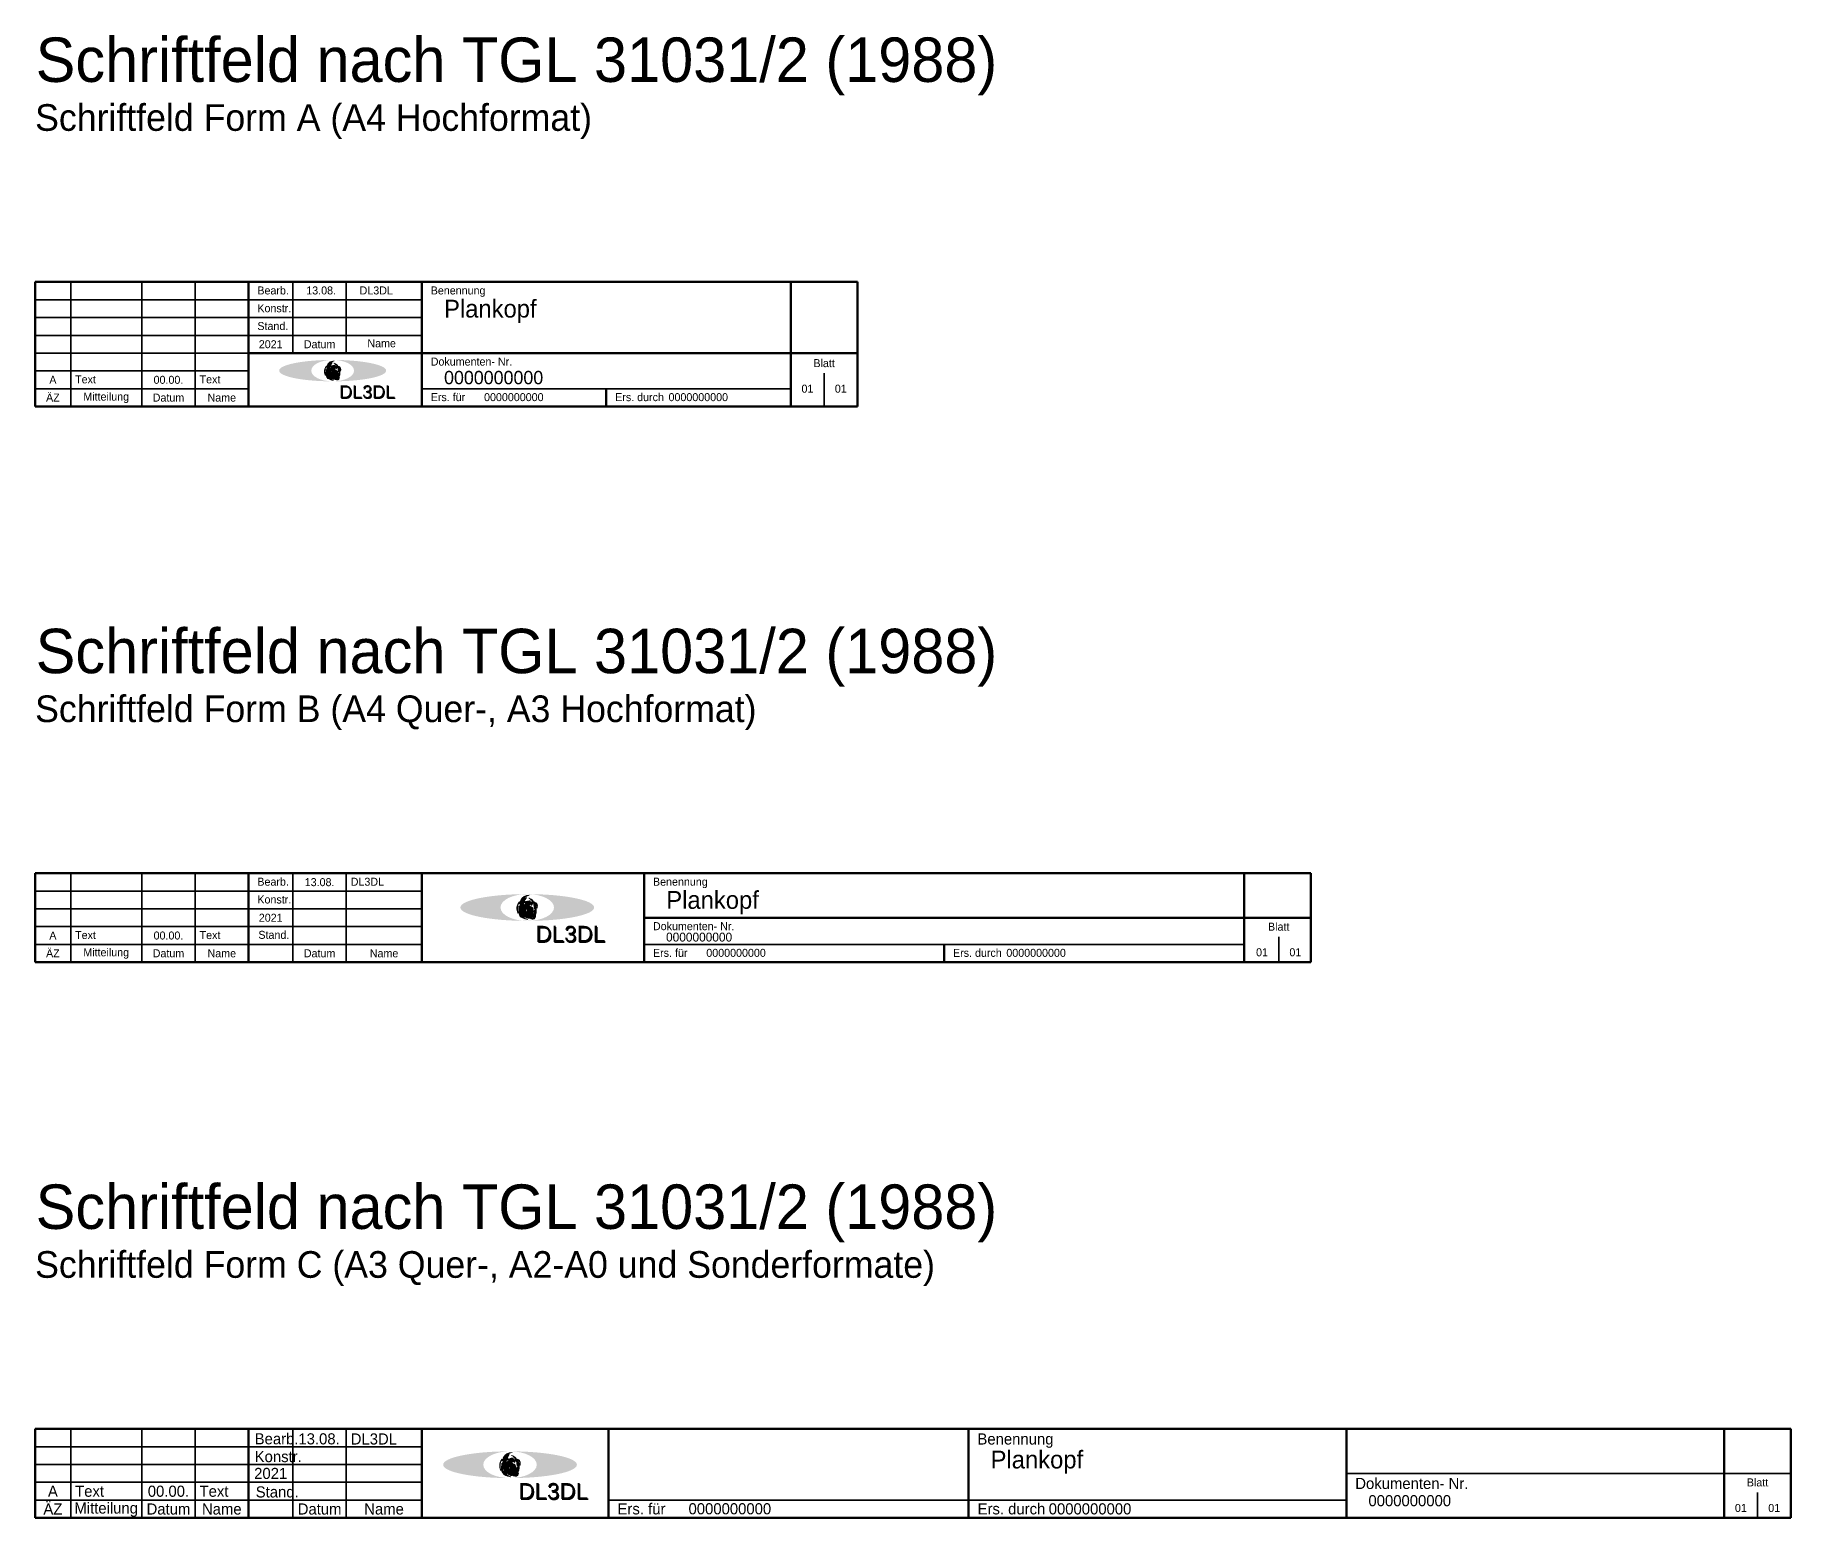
# Model space of a CAD drawing. Header units: millimetres. Extents: x -2 to 4162, y -72 to 4282.
# Drawn here: x 595 to 990, y -59 to 274.5 of the extents above; entities that cross this region are included whole.
import ezdxf
from ezdxf.enums import TextEntityAlignment as Align

# ---------------------------------------------------------------- set-up
doc = ezdxf.new("R2010")
doc.units = ezdxf.units.MM
for name, color, linetype, lineweight, true_color in [('_Logo_A_oval', 1, 'Continuous', 5, 0xff0000), ('_Logo_B_oval', 30, 'Continuous', 5, 0xff7f00), ('_Logo_C_oval', 16, 'Continuous', 5, 0x4c0000), ('_Logo_Phoenix', 96, 'Continuous', 5, 0x004c00), ('_Logo_Text1', 5, 'Continuous', 5, 0x0000ff), ('_Logo_Text2', 1, 'Continuous', 5, 0xff0000), ('Begrenzungslinie Felder', 5, 'Continuous', 50, 0x0000ff), ('Begrenzungslinie Schriftfeld', 30, 'Continuous', 100, 0xff7f00), ('Legende', 7, 'Continuous', 5, 0x000000), ('Text_Ausgef', 3, 'Continuous', 5, 0x00ff00), ('Text_Vorgabe', 1, 'Continuous', 5, 0xff0000), ('Zeilenlinie', 134, 'Continuous', 35, 0x008080)]:
    doc.layers.add(name, color=color, linetype=linetype, lineweight=lineweight, true_color=true_color)
doc.styles.add('textstyle117', font='')
doc.styles.add('textstyle125', font='')
doc.styles.add('textstyle126', font='')
doc.styles.add('textstyle127', font='')
doc.styles.add('textstyle133', font='')
doc.styles.add('textstyle167', font='')
doc.styles.add('textstyle178', font='')
doc.styles.add('textstyle179', font='')
doc.styles.add('textstyle273', font='')
doc.styles.add('textstyle274', font='')
doc.styles.add('textstyle275', font='')
doc.styles.add('textstyle285', font='')
doc.styles.add('textstyle287', font='')
doc.styles.add('textstyle289', font='')
doc.styles.add('textstyle291', font='')
doc.styles.add('textstyle293', font='')
doc.styles.add('textstyle297', font='')
doc.styles.add('textstyle315', font='')
doc.styles.add('textstyle319', font='')
doc.styles.add('textstyle325', font='')
doc.styles.add('textstyle329', font='')
doc.styles.add('textstyle335', font='')
doc.styles.add('textstyle338', font='')
doc.styles.add('textstyle341', font='')
doc.styles.add('textstyle345', font='')
doc.styles.add('textstyle349', font='')
doc.styles.add('textstyle355', font='')
doc.styles.add('textstyle358', font='')
doc.styles.add('textstyle364', font='')
doc.styles.add('textstyle368', font='')
doc.styles.add('textstyle379', font='')
doc.styles.add('textstyle380', font='')
doc.styles.add('textstyle381', font='')
doc.styles.add('textstyle382', font='')
doc.styles.add('textstyle383', font='')
doc.styles.add('textstyle387', font='')
doc.styles.add('textstyle390', font='')
doc.styles.add('textstyle396', font='')
doc.styles.add('textstyle400', font='')
doc.styles.add('textstyle416', font='')
doc.styles.add('textstyle417', font='')
doc.styles.add('textstyle420', font='')
doc.styles.add('textstyle427', font='')
doc.styles.add('textstyle43', font='')
doc.styles.add('textstyle431', font='')
doc.styles.add('textstyle437', font='')
doc.styles.add('textstyle44', font='')
doc.styles.add('textstyle441', font='')
doc.styles.add('textstyle447', font='')
doc.styles.add('textstyle45', font='')
doc.styles.add('textstyle452', font='')
doc.styles.add('textstyle455', font='')
doc.styles.add('textstyle459', font='')
doc.styles.add('textstyle46', font='')
doc.styles.add('textstyle465', font='')
doc.styles.add('textstyle47', font='')
doc.styles.add('textstyle471', font='')
doc.styles.add('textstyle472', font='')
doc.styles.add('textstyle478', font='')
doc.styles.add('textstyle48', font='')
doc.styles.add('textstyle481', font='')
doc.styles.add('textstyle485', font='')
doc.styles.add('textstyle491', font='')
doc.styles.add('textstyle494', font='')
doc.styles.add('textstyle500', font='')
doc.styles.add('textstyle503', font='')
doc.styles.add('textstyle506', font='')
doc.styles.add('textstyle51', font='')
doc.styles.add('textstyle510', font='')
doc.styles.add('textstyle511', font='')
doc.styles.add('textstyle777', font='')
doc.styles.add('textstyle778', font='')
doc.styles.add('textstyle779', font='')
doc.styles.add('textstyle780', font='')
doc.styles.add('textstyle781', font='')
doc.styles.add('textstyle782', font='')
doc.styles.add('textstyle785', font='')
doc.styles.add('textstyle788', font='')
doc.styles.add('textstyle799', font='')
doc.styles.add('textstyle800', font='')
doc.styles.add('textstyle801', font='')
doc.styles.add('textstyle802', font='')
doc.styles.add('textstyle803', font='')
doc.styles.add('textstyle804', font='')
doc.styles.add('textstyle807', font='')
doc.styles.add('textstyle812', font='')
doc.styles.add('textstyle816', font='')
doc.styles.add('textstyle833', font='')
doc.styles.add('textstyle838', font='')
doc.styles.get('textstyle117').set_extended_font_data('TGL 31034-1')
doc.styles.get('textstyle125').set_extended_font_data('TGL 31034-1')
doc.styles.get('textstyle126').set_extended_font_data('TGL 31034-1')
doc.styles.get('textstyle127').set_extended_font_data('TGL 31034-1')
doc.styles.get('textstyle133').set_extended_font_data('TGL 31034-1')
doc.styles.get('textstyle167').set_extended_font_data('TGL 31034-1')
doc.styles.get('textstyle178').set_extended_font_data('TGL 31034-1')
doc.styles.get('textstyle179').set_extended_font_data('TGL 31034-1')
doc.styles.get('textstyle273').set_extended_font_data('TGL 31034-1')
doc.styles.get('textstyle274').set_extended_font_data('TGL 31034-1')
doc.styles.get('textstyle275').set_extended_font_data('TGL 31034-1')
doc.styles.get('textstyle285').set_extended_font_data('TGL 31034-1')
doc.styles.get('textstyle287').set_extended_font_data('TGL 31034-1')
doc.styles.get('textstyle289').set_extended_font_data('TGL 31034-1')
doc.styles.get('textstyle291').set_extended_font_data('TGL 31034-1')
doc.styles.get('textstyle293').set_extended_font_data('TGL 31034-1')
doc.styles.get('textstyle297').set_extended_font_data('TGL 31034-1')
doc.styles.get('textstyle315').set_extended_font_data('TGL 31034-1')
doc.styles.get('textstyle319').set_extended_font_data('TGL 31034-1')
doc.styles.get('textstyle325').set_extended_font_data('TGL 31034-1')
doc.styles.get('textstyle329').set_extended_font_data('TGL 31034-1')
doc.styles.get('textstyle335').set_extended_font_data('TGL 31034-1')
doc.styles.get('textstyle338').set_extended_font_data('TGL 31034-1')
doc.styles.get('textstyle341').set_extended_font_data('TGL 31034-1')
doc.styles.get('textstyle345').set_extended_font_data('TGL 31034-1')
doc.styles.get('textstyle349').set_extended_font_data('TGL 31034-1')
doc.styles.get('textstyle355').set_extended_font_data('TGL 31034-1')
doc.styles.get('textstyle358').set_extended_font_data('TGL 31034-1')
doc.styles.get('textstyle364').set_extended_font_data('TGL 31034-1')
doc.styles.get('textstyle368').set_extended_font_data('TGL 31034-1')
doc.styles.get('textstyle379').set_extended_font_data('TGL 31034-1')
doc.styles.get('textstyle380').set_extended_font_data('TGL 31034-1')
doc.styles.get('textstyle381').set_extended_font_data('TGL 31034-1')
doc.styles.get('textstyle382').set_extended_font_data('TGL 31034-1')
doc.styles.get('textstyle383').set_extended_font_data('TGL 31034-1')
doc.styles.get('textstyle387').set_extended_font_data('TGL 31034-1')
doc.styles.get('textstyle390').set_extended_font_data('TGL 31034-1')
doc.styles.get('textstyle396').set_extended_font_data('TGL 31034-1')
doc.styles.get('textstyle400').set_extended_font_data('TGL 31034-1')
doc.styles.get('textstyle416').set_extended_font_data('TGL 31034-1')
doc.styles.get('textstyle417').set_extended_font_data('TGL 31034-1')
doc.styles.get('textstyle420').set_extended_font_data('TGL 31034-1')
doc.styles.get('textstyle427').set_extended_font_data('TGL 31034-1')
doc.styles.get('textstyle43').set_extended_font_data('TGL 31034-1')
doc.styles.get('textstyle431').set_extended_font_data('TGL 31034-1')
doc.styles.get('textstyle437').set_extended_font_data('TGL 31034-1')
doc.styles.get('textstyle44').set_extended_font_data('TGL 31034-1')
doc.styles.get('textstyle441').set_extended_font_data('TGL 31034-1')
doc.styles.get('textstyle447').set_extended_font_data('TGL 31034-1')
doc.styles.get('textstyle45').set_extended_font_data('TGL 31034-1')
doc.styles.get('textstyle452').set_extended_font_data('TGL 31034-1')
doc.styles.get('textstyle455').set_extended_font_data('TGL 31034-1')
doc.styles.get('textstyle459').set_extended_font_data('TGL 31034-1')
doc.styles.get('textstyle46').set_extended_font_data('TGL 31034-1')
doc.styles.get('textstyle465').set_extended_font_data('TGL 31034-1')
doc.styles.get('textstyle47').set_extended_font_data('TGL 31034-1')
doc.styles.get('textstyle471').set_extended_font_data('TGL 31034-1')
doc.styles.get('textstyle472').set_extended_font_data('TGL 31034-1')
doc.styles.get('textstyle478').set_extended_font_data('TGL 31034-1')
doc.styles.get('textstyle48').set_extended_font_data('TGL 31034-1')
doc.styles.get('textstyle481').set_extended_font_data('TGL 31034-1')
doc.styles.get('textstyle485').set_extended_font_data('TGL 31034-1')
doc.styles.get('textstyle491').set_extended_font_data('TGL 31034-1')
doc.styles.get('textstyle494').set_extended_font_data('TGL 31034-1')
doc.styles.get('textstyle500').set_extended_font_data('TGL 31034-1')
doc.styles.get('textstyle503').set_extended_font_data('TGL 31034-1')
doc.styles.get('textstyle506').set_extended_font_data('TGL 31034-1')
doc.styles.get('textstyle51').set_extended_font_data('TGL 31034-1')
doc.styles.get('textstyle510').set_extended_font_data('Arial')
doc.styles.get('textstyle511').set_extended_font_data('Arial')
doc.styles.get('textstyle777').set_extended_font_data('TGL 31034-1')
doc.styles.get('textstyle778').set_extended_font_data('TGL 31034-1')
doc.styles.get('textstyle779').set_extended_font_data('TGL 31034-1')
doc.styles.get('textstyle780').set_extended_font_data('TGL 31034-1')
doc.styles.get('textstyle781').set_extended_font_data('TGL 31034-1')
doc.styles.get('textstyle782').set_extended_font_data('TGL 31034-1')
doc.styles.get('textstyle785').set_extended_font_data('TGL 31034-1')
doc.styles.get('textstyle788').set_extended_font_data('TGL 31034-1')
doc.styles.get('textstyle799').set_extended_font_data('TGL 31034-1')
doc.styles.get('textstyle800').set_extended_font_data('TGL 31034-1')
doc.styles.get('textstyle801').set_extended_font_data('TGL 31034-1')
doc.styles.get('textstyle802').set_extended_font_data('TGL 31034-1')
doc.styles.get('textstyle803').set_extended_font_data('TGL 31034-1')
doc.styles.get('textstyle804').set_extended_font_data('TGL 31034-1')
doc.styles.get('textstyle807').set_extended_font_data('TGL 31034-1')
doc.styles.get('textstyle812').set_extended_font_data('TGL 31034-1')
doc.styles.get('textstyle816').set_extended_font_data('TGL 31034-1')
doc.styles.get('textstyle833').set_extended_font_data('TGL 31034-1')
doc.styles.get('textstyle838').set_extended_font_data('TGL 31034-1')

# ---------------------------------------------------------------- blocks, each defined once
blk = doc.blocks.new('block 1')
at = {"layer": '_Logo_A_oval'}
h = blk.add_hatch(color=256, dxfattribs=at)
edge = h.paths.add_edge_path()
edge.add_ellipse((-24.42, 16.3), major_axis=(7.52, 0), ratio=0.5, start_angle=0, end_angle=360)
edge = h.paths.add_edge_path()
edge.add_ellipse((-24.42, 16.3), major_axis=(11.29, 0), ratio=0.333333, start_angle=0, end_angle=360)
at = {"layer": '_Logo_B_oval'}
h = blk.add_hatch(color=256, dxfattribs=at)
edge = h.paths.add_edge_path()
edge.add_ellipse((-24.42, 16.3), major_axis=(11.29, 0), ratio=0.333333, start_angle=0, end_angle=360)
edge = h.paths.add_edge_path()
edge.add_ellipse((-24.42, 16.3), major_axis=(15.05, 0), ratio=0.25, start_angle=0, end_angle=360)
at = {"layer": '_Logo_C_oval'}
h = blk.add_hatch(color=256, dxfattribs=at)
edge = h.paths.add_edge_path()
edge.add_ellipse((-24.42, 16.3), major_axis=(15.05, 0), ratio=0.25, start_angle=0, end_angle=360)
edge = h.paths.add_edge_path()
edge.add_ellipse((-24.42, 16.3), major_axis=(18.81, 0), ratio=0.2, start_angle=0, end_angle=360)
at = {"layer": '_Logo_Phoenix'}
h = blk.add_hatch(color=256, dxfattribs=at)
edge = h.paths.add_edge_path()
edge.add_spline(control_points=[(-26.6, 17.89), (-27.81, 16.75), (-27.23, 14.84), (-26.96, 14.71)], knot_values=[0, 0, 0, 0, 1, 1, 1, 1], degree=3, periodic=0)
edge.add_spline(control_points=[(-26.96, 14.71), (-27.04, 14.78), (-27.63, 16.69), (-26.6, 17.89)], knot_values=[0, 0, 0, 0, 1, 1, 1, 1], degree=3, periodic=0)
h = blk.add_hatch(color=256, dxfattribs=at)
edge = h.paths.add_edge_path()
edge.add_spline(control_points=[(-24.98, 15.82), (-24.67, 15.64), (-24.89, 15.28), (-24.89, 15.28), (-24.89, 15.28), (-24.81, 15.1), (-24.34, 15.1), (-24.41, 15.53), (-24.5, 15.82), (-24.89, 16.21), (-25.2, 16.47), (-25.32, 16.83), (-25.09, 17.19), (-24.71, 17.43), (-24.64, 17.53), (-24.7, 17.66), (-24.91, 17.65), (-25.1, 17.6), (-25.26, 17.69), (-25.22, 17.95), (-24.98, 18.08), (-24.97, 18.09), (-24.97, 18.08), (-25.04, 17.97), (-25.15, 17.88), (-25.06, 17.8), (-24.77, 17.88), (-24.43, 18.06), (-23.82, 18.19), (-23.6, 18.17), (-23.57, 18.11), (-23.54, 17.91), (-23.62, 17.75), (-23.32, 17.79), (-23.11, 17.69), (-22.94, 17.52), (-22.98, 17.23), (-23.18, 16.98), (-23.26, 16.92), (-23.26, 16.92), (-23.28, 17.06), (-23.33, 17.22), (-23.51, 17.26), (-23.76, 17.21), (-23.87, 16.98), (-23.85, 16.68), (-23.63, 16.59), (-23.19, 16.44), (-22.98, 16.16)], knot_values=[0, 0, 0, 0, 1, 2, 3, 4, 5, 6, 7, 8, 9, 10, 11, 12, 13, 14, 15, 16, 17, 18, 19, 20, 21, 22, 23, 24, 25, 26, 27, 28, 29, 30, 31, 32, 33, 34, 35, 36, 37, 38, 39, 40, 41, 42, 43, 44, 45, 46, 46, 46, 46], degree=3, periodic=0)
edge.add_spline(control_points=[(-22.98, 16.16), (-22.78, 15.82), (-22.64, 15.33), (-22.72, 14.85), (-22.89, 14.42), (-23.05, 14.16), (-23.05, 14.16), (-22.53, 14.47), (-22.39, 15), (-22.4, 15.41), (-22.44, 15.51), (-22.29, 15.25), (-22.27, 14.77), (-22.37, 14.46), (-22.79, 13.69), (-23.23, 13.41), (-23.72, 13.27), (-24.31, 13.27), (-24.68, 13.45), (-24.68, 13.45), (-24.68, 13.45)], knot_values=[0, 0, 0, 0, 1, 2, 3, 4, 5, 6, 7, 8, 9, 10, 11, 12, 13, 14, 15, 16, 17, 18, 18, 18, 18], degree=3, periodic=0)
edge.add_spline(control_points=[(-24.68, 13.45), (-24.68, 13.45), (-24.73, 13.42), (-27.63, 16.75), (-24.62, 19.15)], knot_values=[0, 0, 0, 0, 1, 2, 2, 2, 2], degree=3, periodic=0)
edge.add_spline(control_points=[(-24.62, 19.15), (-25.94, 17.44), (-24.98, 15.82), (-24.98, 15.82), (-24.98, 15.82), (-24.98, 15.82), (-24.98, 15.82)], knot_values=[0, 0, 0, 0, 1, 2, 3, 4, 4, 4, 4], degree=3, periodic=0)
h = blk.add_hatch(color=256, dxfattribs=at)
edge = h.paths.add_edge_path()
edge.add_spline(control_points=[(-25.07, 19.2), (-26.56, 16.31), (-25.17, 13.29), (-25.17, 13.28), (-25.17, 13.28), (-27.32, 16.35), (-25.07, 19.2), (-25.07, 19.2), (-25.07, 19.2)], knot_values=[0, 0, 0, 0, 1, 2, 3, 4, 5, 6, 6, 6, 6], degree=3, periodic=0)
h = blk.add_hatch(color=256, dxfattribs=at)
edge = h.paths.add_edge_path()
edge.add_spline(control_points=[(-26.74, 16.69), (-26.67, 13.86), (-24.21, 12.88), (-24.21, 12.88), (-24.21, 12.88), (-26.98, 13.57), (-26.72, 16.66), (-26.72, 16.66), (-26.74, 16.69)], knot_values=[0, 0, 0, 0, 1, 2, 3, 4, 5, 6, 6, 6, 6], degree=3, periodic=0)
h = blk.add_hatch(color=256, dxfattribs=at)
edge = h.paths.add_edge_path()
edge.add_spline(control_points=[(-23.85, 19.74), (-25.84, 19.26), (-26.58, 17.35), (-26.58, 17.35)], knot_values=[0, 0, 0, 0, 1, 1, 1, 1], degree=3, periodic=0)
edge.add_spline(control_points=[(-26.58, 17.35), (-26.55, 17.49), (-26.28, 19.73), (-23.85, 19.74)], knot_values=[0, 0, 0, 0, 1, 1, 1, 1], degree=3, periodic=0)
h = blk.add_hatch(color=256, dxfattribs=at)
edge = h.paths.add_edge_path()
edge.add_spline(control_points=[(-22.53, 16.9), (-22.49, 16.66), (-22.46, 16.47), (-22.44, 16.16), (-22.43, 15.93), (-22.44, 15.93), (-22.44, 15.93), (-22.33, 16.25), (-22.33, 16.63), (-22.41, 17.29), (-22.62, 17.91), (-22.8, 18.21), (-23.31, 18.62), (-23.99, 18.93), (-23.99, 18.93), (-23.99, 18.93)], knot_values=[0, 0, 0, 0, 1, 2, 3, 4, 5, 6, 7, 8, 9, 10, 11, 12, 13, 13, 13, 13], degree=3, periodic=0)
edge.add_spline(control_points=[(-23.99, 18.93), (-23.58, 18.71), (-23.35, 18.48), (-23.11, 18.17), (-22.86, 17.85), (-22.63, 17.34), (-22.53, 16.9)], knot_values=[0, 0, 0, 0, 1, 2, 3, 4, 4, 4, 4], degree=3, periodic=0)
h = blk.add_hatch(color=256, dxfattribs=at)
edge = h.paths.add_edge_path()
edge.add_spline(control_points=[(-21.88, 15.29), (-21.9, 14.91), (-22.02, 14.4), (-22.18, 14.11), (-22.54, 13.78), (-22.74, 13.58), (-22.74, 13.58), (-22.6, 13.84), (-22.4, 14.16), (-22.28, 14.47), (-22.27, 14.77), (-22.41, 15.45)], knot_values=[0, 0, 0, 0, 1, 2, 3, 4, 5, 6, 7, 8, 9, 9, 9, 9], degree=3, periodic=0)
edge.add_spline(control_points=[(-22.41, 15.45), (-22.22, 15.55), (-22.18, 15.76), (-22.16, 16.39), (-22.2, 16.96), (-22.21, 17.27), (-22.41, 17.88), (-22.52, 17.96), (-22.18, 17.52), (-22.07, 17.22), (-21.96, 16.8), (-21.9, 16.39), (-21.87, 15.82), (-21.88, 15.29)], knot_values=[0, 0, 0, 0, 1, 2, 3, 4, 5, 6, 7, 8, 9, 10, 11, 11, 11, 11], degree=3, periodic=0)
h = blk.add_hatch(color=256, dxfattribs=at)
edge = h.paths.add_edge_path()
edge.add_spline(control_points=[(-21.62, 16.15), (-21.62, 16.55), (-21.68, 16.81), (-21.74, 17.11), (-21.86, 17.35), (-22.13, 17.73), (-22.13, 17.73), (-22.13, 17.73)], knot_values=[0, 0, 0, 0, 1, 2, 3, 4, 5, 5, 5, 5], degree=3, periodic=0)
edge.add_spline(control_points=[(-22.13, 17.73), (-21.5, 17.42), (-21.62, 16.15), (-21.62, 16.15), (-21.62, 16.15)], knot_values=[0, 0, 0, 0, 1, 2, 2, 2, 2], degree=3, periodic=0)
h = blk.add_hatch(color=256, dxfattribs=at)
edge = h.paths.add_edge_path()
edge.add_spline(control_points=[(-23.42, 13.15), (-23.15, 13.04), (-22.71, 13.03), (-22.46, 13.1), (-22.24, 13.34), (-22.1, 13.68), (-22.08, 13.94), (-22.06, 14.05), (-22.06, 14.05), (-22.06, 14.05), (-22.15, 13.82), (-22.22, 13.75), (-22.4, 13.53), (-22.59, 13.39), (-22.77, 13.32), (-23.05, 13.23), (-23.33, 13.21), (-23.42, 13.21), (-23.52, 13.21), (-23.52, 13.21), (-23.52, 13.21), (-23.46, 13.17), (-23.42, 13.15), (-23.42, 13.15), (-23.42, 13.15)], knot_values=[0, 0, 0, 0, 1, 2, 3, 4, 5, 6, 7, 8, 9, 10, 11, 12, 13, 14, 15, 16, 17, 18, 19, 20, 21, 22, 22, 22, 22], degree=3, periodic=0)
for points in [[(-26.6, 17.89), (-27.81, 16.75), (-27.23, 14.84), (-26.96, 14.71)], [(-24.62, 19.15), (-27.63, 16.75), (-24.73, 13.42), (-24.68, 13.45), (-24.68, 13.45)], [(-26.6, 17.89), (-27.63, 16.69), (-27.04, 14.78), (-26.96, 14.71)], [(-26.74, 16.69), (-26.67, 13.86), (-24.21, 12.88), (-24.21, 12.88), (-24.21, 12.88), (-26.98, 13.57), (-26.72, 16.66), (-26.72, 16.66), (-26.74, 16.69)], [(-25.07, 19.2), (-26.56, 16.31), (-25.17, 13.29), (-25.17, 13.28), (-25.17, 13.28), (-27.32, 16.35), (-25.07, 19.2), (-25.07, 19.2), (-25.07, 19.2)], [(-23.85, 19.74), (-26.28, 19.73), (-26.55, 17.49), (-26.58, 17.35)], [(-23.85, 19.74), (-25.84, 19.26), (-26.58, 17.35), (-26.58, 17.35)], [(-24.62, 19.15), (-25.94, 17.44), (-24.98, 15.82), (-24.98, 15.82), (-24.98, 15.82), (-24.98, 15.82), (-24.98, 15.82)], [(-24.98, 15.82), (-24.67, 15.64), (-24.89, 15.28), (-24.89, 15.28), (-24.89, 15.28), (-24.81, 15.1), (-24.34, 15.1), (-24.41, 15.53), (-24.5, 15.82), (-24.89, 16.21), (-25.2, 16.47), (-25.32, 16.83), (-25.09, 17.19), (-24.71, 17.43), (-24.64, 17.53), (-24.7, 17.66), (-24.91, 17.65), (-25.1, 17.6), (-25.26, 17.69), (-25.22, 17.95), (-24.98, 18.08), (-24.97, 18.09), (-24.97, 18.08), (-25.04, 17.97), (-25.15, 17.88), (-25.06, 17.8), (-24.77, 17.88), (-24.43, 18.06), (-23.82, 18.19), (-23.6, 18.17), (-23.57, 18.11), (-23.54, 17.91), (-23.62, 17.75), (-23.32, 17.79), (-23.11, 17.69), (-22.94, 17.52), (-22.98, 17.23), (-23.18, 16.98), (-23.26, 16.92), (-23.26, 16.92), (-23.28, 17.06), (-23.33, 17.22), (-23.51, 17.26), (-23.76, 17.21), (-23.87, 16.98), (-23.85, 16.68), (-23.63, 16.59), (-23.19, 16.44), (-22.98, 16.16)], [(-22.98, 16.16), (-22.78, 15.82), (-22.64, 15.33), (-22.72, 14.85), (-22.89, 14.42), (-23.05, 14.16), (-23.05, 14.16), (-22.53, 14.47), (-22.39, 15), (-22.4, 15.41), (-22.44, 15.51), (-22.29, 15.25), (-22.27, 14.77), (-22.37, 14.46), (-22.79, 13.69), (-23.23, 13.41), (-23.72, 13.27), (-24.31, 13.27), (-24.68, 13.45), (-24.68, 13.45), (-24.68, 13.45)], [(-23.99, 18.93), (-23.58, 18.71), (-23.35, 18.48), (-23.11, 18.17), (-22.86, 17.85), (-22.63, 17.34), (-22.53, 16.9)], [(-22.53, 16.9), (-22.49, 16.66), (-22.46, 16.47), (-22.44, 16.16), (-22.43, 15.93), (-22.44, 15.93), (-22.44, 15.93), (-22.33, 16.25), (-22.33, 16.63), (-22.41, 17.29), (-22.62, 17.91), (-22.8, 18.21), (-23.31, 18.62), (-23.99, 18.93), (-23.99, 18.93), (-23.99, 18.93)], [(-21.88, 15.29), (-21.9, 14.91), (-22.02, 14.4), (-22.18, 14.11), (-22.54, 13.78), (-22.74, 13.58), (-22.74, 13.58), (-22.6, 13.84), (-22.4, 14.16), (-22.28, 14.47), (-22.27, 14.77), (-22.41, 15.45)], [(-22.41, 15.45), (-22.22, 15.55), (-22.18, 15.76), (-22.16, 16.39), (-22.2, 16.96), (-22.21, 17.27), (-22.41, 17.88), (-22.52, 17.96), (-22.18, 17.52), (-22.07, 17.22), (-21.96, 16.8), (-21.9, 16.39), (-21.87, 15.82), (-21.88, 15.29)], [(-22.13, 17.73), (-21.5, 17.42), (-21.62, 16.15), (-21.62, 16.15), (-21.62, 16.15)], [(-21.62, 16.15), (-21.62, 16.55), (-21.68, 16.81), (-21.74, 17.11), (-21.86, 17.35), (-22.13, 17.73), (-22.13, 17.73), (-22.13, 17.73)], [(-23.42, 13.15), (-23.15, 13.04), (-22.71, 13.03), (-22.46, 13.1), (-22.24, 13.34), (-22.1, 13.68), (-22.08, 13.94), (-22.06, 14.05), (-22.06, 14.05), (-22.06, 14.05), (-22.15, 13.82), (-22.22, 13.75), (-22.4, 13.53), (-22.59, 13.39), (-22.77, 13.32), (-23.05, 13.23), (-23.33, 13.21), (-23.42, 13.21), (-23.52, 13.21), (-23.52, 13.21), (-23.52, 13.21), (-23.46, 13.17), (-23.42, 13.15), (-23.42, 13.15), (-23.42, 13.15)]]:
    blk.add_open_spline(points, degree=3, dxfattribs=at)
at = {"layer": '_Logo_Text1', "style": 'textstyle511'}
blk.add_text('DL3DL', height=4.514, dxfattribs=at).set_placement((-12.05, 8.6), align=Align.MIDDLE_CENTER)
at = {"layer": '_Logo_Text2', "style": 'textstyle510'}
blk.add_text('DL3DL', height=4.514, dxfattribs=at).set_placement((-12.26, 8.9), align=Align.MIDDLE_CENTER)

msp = doc.modelspace()

# ---------------------------------------------------------------- linework, layer by layer
at = {"layer": 'Begrenzungslinie Felder'}
for p, q in [((643, 215), (643, 219)), ((682, 215), (682, 219)), ((765, 203), (765, 219)), ((643, 211), (643, 215)), ((682, 211), (682, 215)), ((643, 207), (643, 211)), ((682, 207), (682, 211)), ((643, 203), (643, 207)), ((682, 203), (682, 207)), ((643, 199), (643, 203)), ((682, 203), (643, 203)), ((765, 203), (682, 203)), ((682, 203), (682, 199)), ((780, 203), (765, 203)), ((765, 191), (765, 203)), ((643, 195), (643, 199)), ((682, 199), (682, 195)), ((643, 191), (643, 195)), ((682, 195), (682, 191)), ((723.5, 195), (723.5, 191)), ((643, 86), (643, 66)), ((682, 86), (682, 66)), ((732, 76), (732, 86)), ((867, 76), (867, 86)), ((732, 70), (732, 76)), ((732, 76), (882, 76)), ((867, 70), (867, 76)), ((732, 66), (732, 70)), ((799.5, 66), (799.5, 70)), ((867, 66), (867, 70)), ((643, -39), (643, -59)), ((682, -39), (682, -59)), ((724, -55), (724, -39)), ((805, -59), (805, -39)), ((890, -59), (890, -39)), ((975, -59), (975, -39)), ((724, -59), (724, -55))]:
    msp.add_line(p, q, dxfattribs=at)
at = {"layer": 'Begrenzungslinie Schriftfeld'}
for p, q in [((595, 215), (595, 219)), ((595, 219), (603, 219)), ((603, 219), (619, 219)), ((619, 219), (631, 219)), ((631, 219), (643, 219)), ((643, 219), (653, 219)), ((653, 219), (665, 219)), ((780, 219), (665, 219)), ((780, 219), (780, 203)), ((595, 211), (595, 215)), ((595, 207), (595, 211)), ((595, 203), (595, 207)), ((595, 199), (595, 203)), ((780, 203), (780, 199)), ((595, 195), (595, 199)), ((780, 199), (780, 195)), ((595, 191), (595, 195)), ((780, 195), (780, 191)), ((595, 191), (603, 191)), ((603, 191), (619, 191)), ((619, 191), (631, 191)), ((631, 191), (643, 191)), ((643, 191), (780, 191)), ((595, 86), (595, 82)), ((595, 86), (603, 86)), ((603, 86), (619, 86)), ((619, 86), (631, 86)), ((631, 86), (643, 86)), ((643, 86), (653, 86)), ((653, 86), (665, 86)), ((665, 86), (682, 86)), ((882, 86), (682, 86)), ((882, 76), (882, 86)), ((595, 82), (595, 78)), ((595, 78), (595, 74)), ((882, 66), (882, 76)), ((595, 74), (595, 70)), ((595, 70), (595, 66)), ((595, 66), (682, 66)), ((799.5, 66), (682, 66)), ((867, 66), (799.5, 66)), ((867, 66), (874.5, 66)), ((874.5, 66), (882, 66)), ((595, -39), (595, -43)), ((595, -39), (603, -39)), ((603, -39), (619, -39)), ((619, -39), (631, -39)), ((631, -39), (643, -39)), ((643, -39), (653, -39)), ((653, -39), (665, -39)), ((665, -39), (682, -39)), ((805, -39), (682, -39)), ((890, -39), (805, -39)), ((975, -39), (890, -39)), ((990, -39), (975, -39)), ((990, -39), (990, -49)), ((595, -43), (595, -47)), ((595, -47), (595, -51)), ((595, -51), (595, -55)), ((990, -49), (990, -59)), ((595, -55), (595, -59)), ((595, -59), (682, -59)), ((805, -59), (682, -59)), ((890, -59), (805, -59)), ((975, -59), (890, -59)), ((982.5, -59), (975, -59)), ((990, -59), (982.5, -59))]:
    msp.add_line(p, q, dxfattribs=at)
at = {"layer": 'Zeilenlinie'}
for p, q in [((603, 191), (603, 219)), ((619, 191), (619, 219)), ((631, 191), (631, 219)), ((653, 203), (653, 219)), ((665, 203), (665, 219)), ((595, 215), (643, 215)), ((643, 215), (682, 215)), ((595, 211), (643, 211)), ((643, 211), (682, 211)), ((595, 207), (643, 207)), ((643, 207), (682, 207)), ((595, 203), (643, 203)), ((595, 199), (643, 199)), ((772.5, 191), (772.5, 198.5)), ((595, 195), (643, 195)), ((682, 195), (765, 195)), ((603, 86), (603, 66)), ((619, 86), (619, 66)), ((631, 86), (631, 66)), ((653, 86), (653, 66)), ((665, 86), (665, 66)), ((595, 82), (643, 82)), ((643, 82), (682, 82)), ((595, 78), (643, 78)), ((643, 78), (682, 78)), ((595, 74), (643, 74)), ((643, 74), (682, 74)), ((874.77, 66), (874.77, 71.73)), ((595, 70), (643, 70)), ((643, 70), (682, 70)), ((732, 70), (867, 70)), ((603, -39), (603, -59)), ((619, -39), (619, -59)), ((631, -39), (631, -59)), ((653, -39), (653, -59)), ((665, -39), (665, -59)), ((595, -43), (643, -43)), ((643, -43), (682, -43)), ((595, -47), (643, -47)), ((643, -47), (682, -47)), ((595, -51), (643, -51)), ((643, -51), (682, -51)), ((890, -49), (990, -49)), ((595, -55), (643, -55)), ((643, -55), (682, -55)), ((724, -55), (890, -55)), ((982.5, -59), (982.5, -53.27))]:
    msp.add_line(p, q, dxfattribs=at)

# ---------------------------------------------------------------- block references
at = {"layer": 'Begrenzungslinie Felder'}
for p, xscale, yscale in [((677.57, 188.63), 0.6400000000000001, 0.6400000000000001), ((725.25, 65.26), 0.8, 0.8), ((721.38, -60.08), 0.8, 0.8)]:
    msp.add_blockref('block 1', p, dxfattribs=dict(at, xscale=xscale, yscale=yscale))

# ---------------------------------------------------------------- texts
at = {"layer": 'Legende'}
for s, height, style, p in [('Schriftfeld nach TGL 31031/2 (1988)', 10, 'textstyle289', (595.13, 274)), ('Schriftfeld Form A (A4 Hochformat)', 6, 'textstyle297', (595, 259)), ('Schriftfeld nach TGL 31031/2 (1988)', 10, 'textstyle293', (595.13, 141)), ('Schriftfeld Form B (A4 Quer-, A3 Hochformat)', 6, 'textstyle287', (595, 126)), ('Schriftfeld nach TGL 31031/2 (1988)', 10, 'textstyle291', (595.13, 16)), ('Schriftfeld Form C (A3 Quer-, A2-A0 und Sonderformate)', 6, 'textstyle285', (595, 1))]:
    msp.add_text(s, height=height, dxfattribs=dict(at, style=style)).set_placement(p, align=Align.TOP_LEFT)
at = {"layer": 'Text_Ausgef'}
for s, height, style, p in [('13.08.', 1.8, 'textstyle126', (656, 218)), ('DL3DL', 1.8, 'textstyle125', (668, 218)), ('Plankopf', 4, 'textstyle275', (687, 215)), ('Text', 1.8, 'textstyle48', (604, 198)), ('Text', 1.8, 'textstyle788', (632, 198)), ('0000000000', 3, 'textstyle274', (687, 199)), ('0000000000', 1.8, 'textstyle782', (696, 194)), ('0000000000', 1.8, 'textstyle807', (737.5, 194)), ('DL3DL', 1.8, 'textstyle45', (666, 85)), ('Plankopf', 4, 'textstyle167', (737, 82)), ('Text', 1.8, 'textstyle47', (604, 73)), ('Text', 1.8, 'textstyle46', (632, 73)), ('0000000000', 2, 'textstyle273', (736.94, 72.64)), ('0000000000', 1.8, 'textstyle781', (746, 69)), ('0000000000', 1.8, 'textstyle812', (813.5, 69)), ('DL3DL', 2.5, 'textstyle777', (666, -40)), ('Plankopf', 4, 'textstyle179', (809.96, -43.88)), ('Text', 2.5, 'textstyle779', (604, -51.75)), ('Text', 2.5, 'textstyle778', (632, -51.75)), ('0000000000', 2.5, 'textstyle178', (894.96, -53.88)), ('0000000000', 2.5, 'textstyle382', (742, -55.7)), ('0000000000', 2.5, 'textstyle416', (823.03, -55.72))]:
    msp.add_text(s, height=height, dxfattribs=dict(at, style=style)).set_placement(p, align=Align.TOP_LEFT)
for s, height, style, p in [('2021', 1.8, 'textstyle127', (648, 205)), ('A', 1.8, 'textstyle51', (599, 197)), ('00.00.', 1.8, 'textstyle785', (625, 197)), ('01', 1.8, 'textstyle804', (768.75, 195)), ('01', 1.8, 'textstyle803', (776.25, 195)), ('13.08.', 1.8, 'textstyle44', (659, 84)), ('2021', 1.8, 'textstyle117', (648, 76)), ('A', 1.8, 'textstyle780', (599, 72)), ('00.00.', 1.8, 'textstyle43', (625, 72)), ('01', 1.8, 'textstyle802', (871.02, 68.23)), ('01', 1.8, 'textstyle801', (878.52, 68.23)), ('13.08.', 2.5, 'textstyle816', (658.88, -41.22)), ('2021', 2.5, 'textstyle133', (648, -49)), ('A', 2.5, 'textstyle833', (599, -53)), ('00.00.', 2.5, 'textstyle838', (625, -53)), ('01', 1.8, 'textstyle800', (978.75, -56.77)), ('01', 1.8, 'textstyle799', (986.25, -56.77))]:
    msp.add_text(s, height=height, dxfattribs=dict(at, style=style)).set_placement(p, align=Align.MIDDLE_CENTER)
at = {"layer": 'Text_Vorgabe'}
for s, height, style, p in [('Bearb.', 1.8, 'textstyle431', (645, 218)), ('Benennung', 1.8, 'textstyle341', (684, 218)), ('Konstr.', 1.8, 'textstyle441', (645, 214)), ('Stand.', 1.8, 'textstyle437', (645, 210)), ('Dokumenten- Nr.', 1.8, 'textstyle355', (684, 202)), ('Ers. für', 1.8, 'textstyle387', (684, 194)), ('Ers. durch', 1.8, 'textstyle400', (725.5, 194)), ('Bearb.', 1.8, 'textstyle427', (645, 85)), ('Benennung', 1.8, 'textstyle358', (734, 85)), ('Konstr.', 1.8, 'textstyle455', (645, 81)), ('Dokumenten- Nr.', 1.8, 'textstyle390', (734, 75)), ('Stand.', 1.8, 'textstyle452', (645.23, 73.05)), ('Ers. für', 1.8, 'textstyle420', (734, 69)), ('Ers. durch', 1.8, 'textstyle396', (801.5, 69)), ('Bearb.', 2.5, 'textstyle447', (644.4, -39.96)), ('Benennung', 2.5, 'textstyle364', (807, -40)), ('Konstr.', 2.5, 'textstyle471', (644.4, -43.96)), ('Dokumenten- Nr.', 2.5, 'textstyle368', (892, -50)), ('Stand.', 2.5, 'textstyle465', (644.63, -51.91)), ('Ers. für', 2.5, 'textstyle383', (726.03, -55.72)), ('Ers. durch', 2.5, 'textstyle417', (807.03, -55.72))]:
    msp.add_text(s, height=height, dxfattribs=dict(at, style=style)).set_placement(p, align=Align.TOP_LEFT)
for s, height, style, p in [('Datum', 1.8, 'textstyle349', (659, 205)), ('Name', 1.8, 'textstyle345', (672.96, 205.22)), ('Blatt', 1.8, 'textstyle381', (772.5, 200.75)), ('ÄZ', 1.8, 'textstyle459', (599, 193)), ('Mitteilung', 1.8, 'textstyle472', (610.99, 193.22)), ('Datum', 1.8, 'textstyle485', (625, 193)), ('Name', 1.8, 'textstyle319', (637, 193)), ('Blatt', 1.8, 'textstyle380', (874.77, 73.98)), ('ÄZ', 1.8, 'textstyle481', (599, 68)), ('Mitteilung', 1.8, 'textstyle494', (610.99, 68.22)), ('Datum', 1.8, 'textstyle506', (625, 68)), ('Name', 1.8, 'textstyle315', (637, 68)), ('Datum', 1.8, 'textstyle503', (659, 68)), ('Name', 1.8, 'textstyle338', (673.5, 68)), ('Blatt', 1.8, 'textstyle379', (982.5, -51.02)), ('ÄZ', 2.5, 'textstyle478', (599, -57)), ('Mitteilung', 2.5, 'textstyle491', (610.99, -56.78)), ('Datum', 2.5, 'textstyle500', (625, -57)), ('Name', 2.5, 'textstyle335', (637, -57)), ('Datum', 2.5, 'textstyle325', (659, -57)), ('Name', 2.5, 'textstyle329', (673.5, -57))]:
    msp.add_text(s, height=height, dxfattribs=dict(at, style=style)).set_placement(p, align=Align.MIDDLE_CENTER)

doc.saveas('drawing.dxf')
